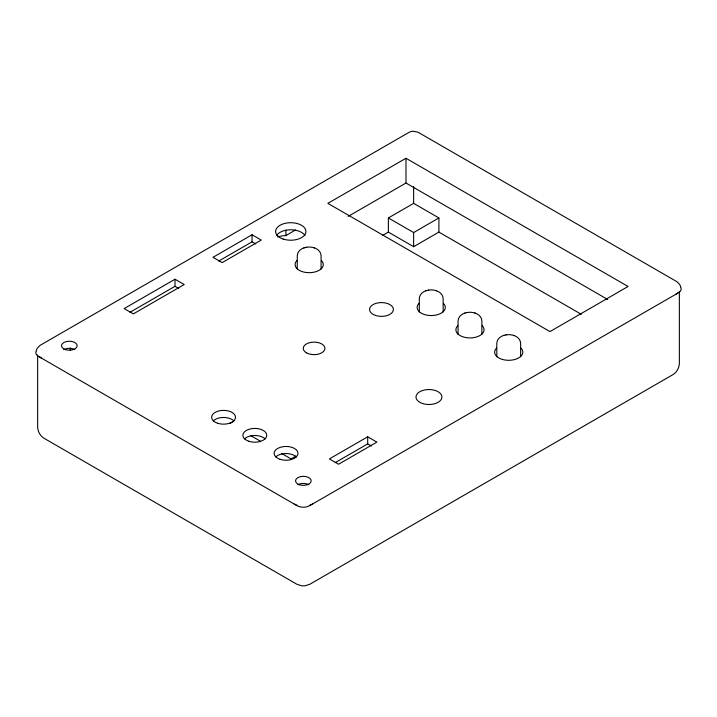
<?xml version="1.0" encoding="UTF-8"?>
<svg xmlns="http://www.w3.org/2000/svg" width="717" height="717" viewBox="0 0 717 717"><rect width="100%" height="100%" fill="white"/><g stroke="black" fill="none" stroke-linecap="round" stroke-linejoin="round"><path stroke-width="1.08" d="M36.146 350.971L37.266 348.148L40.179 345.298L409.308 132.188L412.517 131.148L417.975 132.188L676.821 281.638L679.734 284.479L680.854 287.302M175.011 279.236L124.158 308.588L133.353 313.894L184.197 284.541L175.011 279.236L175.011 286.307L129.92 312.343M252.052 234.755L212.994 257.304L222.18 262.61L261.239 240.061L252.052 234.755L252.052 241.826L218.712 261.078M405.983 158.26L327.866 203.359L549.957 331.586L628.065 286.486L405.983 158.26L405.983 183.023L607.702 299.482M277.604 236.915A30.329 17.504 0 0 1 282.919 235.776L285.904 235.552L295.574 229.96M348.121 216.426L405.983 183.023M438.912 232.102L413.637 246.693L388.363 232.102L388.363 217.95L413.637 203.359L438.912 217.95L438.912 232.102L581.335 314.324M382.555 235.454L388.363 232.102M388.363 217.95L413.637 232.541L438.912 217.95M229.843 423.55L233.715 421.318M295.942 456.129L291.111 458.916L281.539 453.395M367.687 436.814L329.399 458.916L338.585 464.222L376.882 442.12L367.687 436.814L367.687 443.886L335.144 462.68M304.313 247.786C300.692 248.727 297.385 251.784 297.268 255.709L297.268 269.036M426.355 290.654C422.725 291.595 419.427 294.651 419.311 298.577L419.311 311.904M465.109 313.024C461.479 313.974 458.181 317.022 458.055 320.956L458.055 334.283M503.863 335.395C500.233 336.345 496.926 339.401 496.809 343.326L496.809 356.654M306.428 247.275C312.298 246.137 320.687 248.763 321.091 255.709L321.091 269.036M428.47 290.152C434.341 289.005 442.721 291.631 443.133 298.577L443.133 311.904M467.224 312.522C473.095 311.384 481.474 314.001 481.887 320.956L481.887 334.283M505.969 334.893C511.839 333.755 520.228 336.381 520.641 343.326L520.641 356.654M303.865 247.894L306.661 247.222M425.907 290.761L428.703 290.089M464.652 313.132L467.457 312.469M503.406 335.511L506.202 334.839M314.046 247.786L314.494 247.894M436.088 290.654L436.536 290.761M474.833 313.024L475.29 313.132M513.587 335.395L514.044 335.511M252.052 241.826L255.727 243.95M175.011 286.307L178.685 288.431M367.687 443.886L371.37 446.01M250.905 435.712L260.477 441.233M679.357 291.353L679.357 363.42C679.169 367.991 676.794 372.293 672.86 374.677L309.861 584.247L305.039 585.807L301.678 585.807L296.865 584.247L44.14 438.338C40.206 435.954 37.831 431.661 37.642 427.09L37.642 355.023M413.637 186.608L413.637 203.359M413.637 232.541L413.637 246.693M285.904 230.103L285.904 235.552M70.302 348.05L70.302 350.228M321.377 260.486A14.08 8.129 0 0 1 309.179 272.684A14.08 8.129 0 0 1 296.99 260.486M275.731 456.98A11.92 6.883 0 0 1 296.381 456.98M244.479 438.938A11.92 6.883 0 0 1 265.138 438.938M213.236 420.906A11.92 6.883 0 0 1 233.885 420.906M276.52 235.543A15.165 8.756 0 0 1 290.77 229.781A15.165 8.756 0 0 1 305.021 235.543M36.146 351.509A8.667 5.001 0 0 0 38.386 356.34L297.232 505.79A8.667 5.001 0 0 0 309.484 505.79L678.614 292.67A8.667 5.001 0 0 0 680.854 287.84M520.918 348.103A14.08 8.129 0 0 1 508.72 360.301A14.08 8.129 0 0 1 496.531 348.103M443.42 303.363A14.08 8.129 0 0 1 431.222 315.552A14.08 8.129 0 0 1 419.033 303.363M482.165 325.733A14.08 8.129 0 0 1 469.976 337.922A14.08 8.129 0 0 1 457.778 325.733M63.813 349.618A7.797 4.499 0 0 1 74.837 349.618M297.851 484.737A7.797 4.499 0 0 1 308.875 484.737M312.549 504.015A12.996 7.502 0 0 1 309.861 505.207M296.865 505.207A12.996 7.502 0 0 1 294.167 504.015M677.619 292.886A12.996 7.502 0 0 1 675.548 294.445M41.452 358.115A12.996 7.502 0 0 1 39.381 356.555M280.096 459.31A11.92 6.883 0 0 0 297.976 453.35A11.92 6.883 0 0 0 280.096 447.39A11.92 6.883 0 0 0 280.096 459.31M306.428 352.809A10.827 6.256 0 0 0 324.541 350.004A10.827 6.256 0 0 0 311.277 342.341A10.827 6.256 0 0 0 306.428 352.809M248.844 441.269A11.92 6.883 0 0 0 266.733 435.309A11.92 6.883 0 0 0 248.844 429.349A11.92 6.883 0 0 0 248.844 441.269M375.511 315.435A11.92 6.883 0 0 0 393.4 309.475A11.92 6.883 0 0 0 375.511 303.515A11.92 6.883 0 0 0 375.511 315.435M217.601 423.227A11.92 6.883 0 0 0 235.49 417.267A11.92 6.883 0 0 0 217.601 411.307A11.92 6.883 0 0 0 217.601 423.227M283.188 239.048A15.165 8.756 0 0 0 305.935 231.466A15.165 8.756 0 0 0 283.188 223.883A15.165 8.756 0 0 0 283.188 239.048M422.474 403.501A12.96 7.484 0 0 0 441.914 397.021A12.96 7.484 0 0 0 422.474 390.541A12.96 7.484 0 0 0 422.474 403.501M65.426 349.627A7.797 4.499 0 0 0 77.122 345.728A7.797 4.499 0 0 0 65.426 341.83A7.797 4.499 0 0 0 65.426 349.627M299.464 484.746A7.797 4.499 0 0 0 311.16 480.847A7.797 4.499 0 0 0 299.464 476.948A7.797 4.499 0 0 0 299.464 484.746"/></g></svg>
